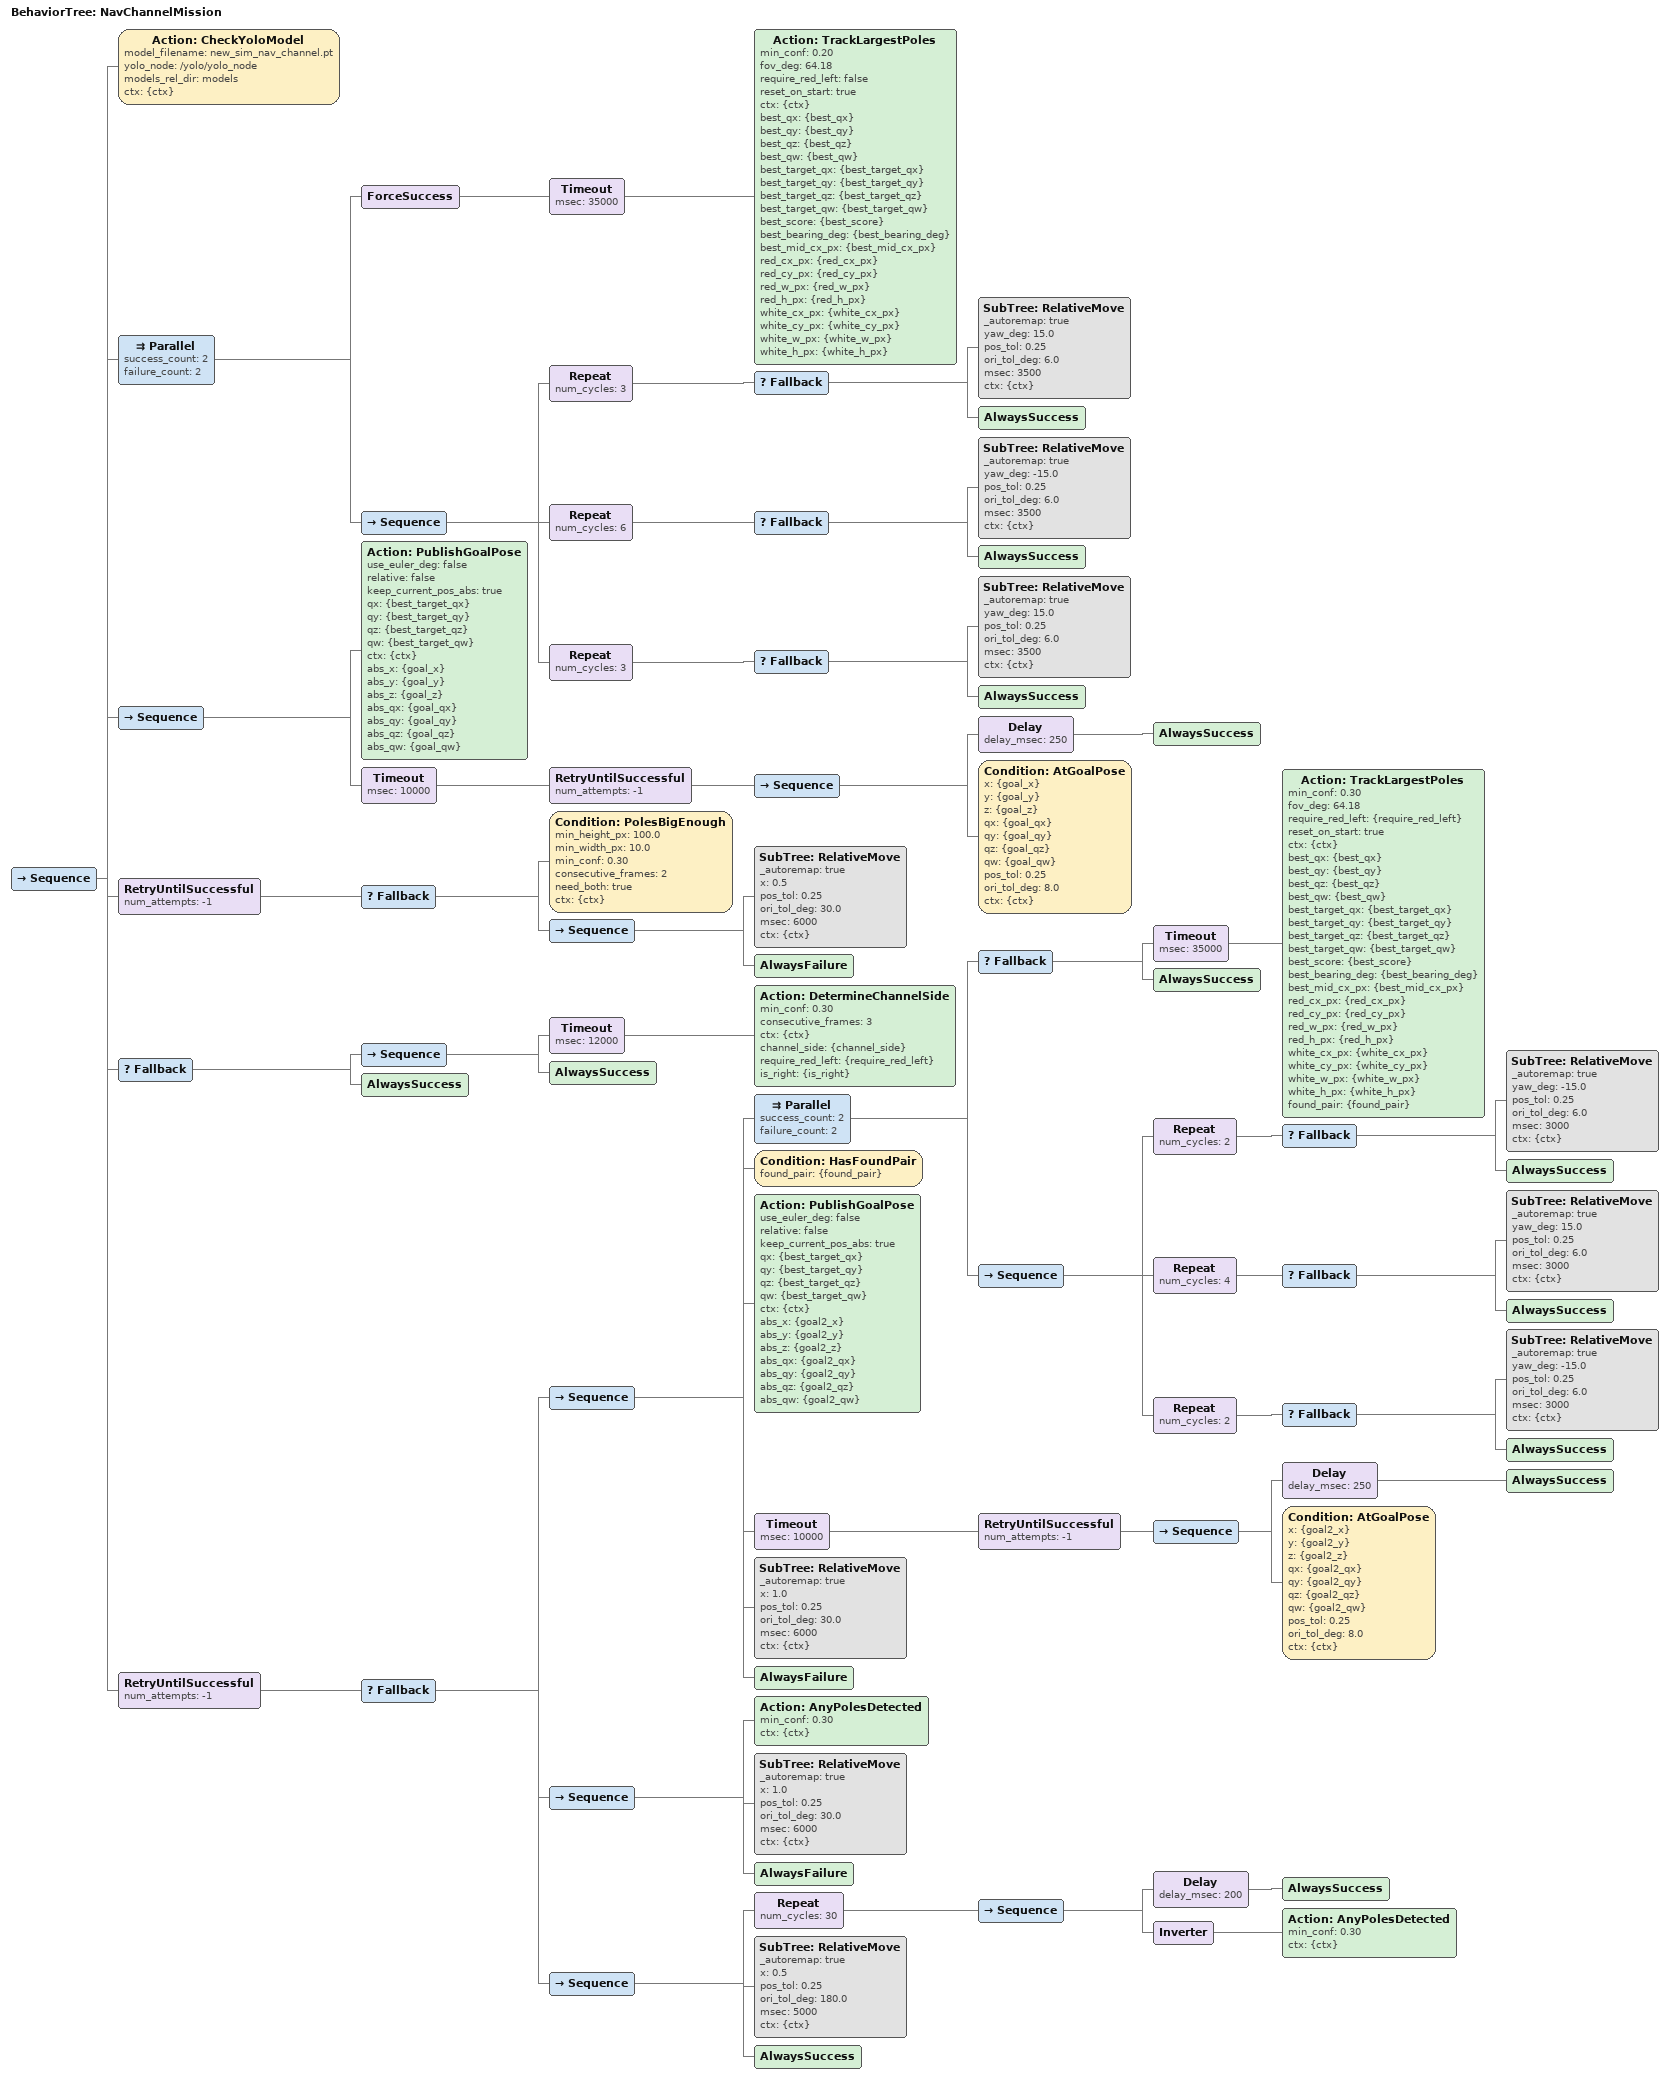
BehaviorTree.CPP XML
<root BTCPP_format="4" main_tree_to_execute="NavChannelMission">
    <BehaviorTree ID="NavChannelMission">
        <Sequence>

            <!-- 0)  Use correct YOLO model -->
            <Action ID="CheckYoloModel"
                    model_filename="new_sim_nav_channel.pt"
                    yolo_node="/yolo/yolo_node"
                    models_rel_dir="models"
                    ctx="{ctx}"/>

            <!-- 1) Survey +/-45 deg while tracking largest poles -->
            <Parallel success_count="2" failure_count="2">
                <!-- Tracking survey-->
                <ForceSuccess>
                    <Timeout msec="35000">
                        <Action ID="TrackLargestPoles"
                                min_conf="0.20" fov_deg="64.18" require_red_left="false"
                                reset_on_start="true" ctx="{ctx}"
                                best_qx="{best_qx}" best_qy="{best_qy}" best_qz="{best_qz}" best_qw="{best_qw}"
                                best_target_qx="{best_target_qx}" best_target_qy="{best_target_qy}"
                                best_target_qz="{best_target_qz}" best_target_qw="{best_target_qw}"
                                best_score="{best_score}" best_bearing_deg="{best_bearing_deg}" best_mid_cx_px="{best_mid_cx_px}"
                                red_cx_px="{red_cx_px}" red_cy_px="{red_cy_px}" red_w_px="{red_w_px}" red_h_px="{red_h_px}"
                                white_cx_px="{white_cx_px}" white_cy_px="{white_cy_px}" white_w_px="{white_w_px}" white_h_px="{white_h_px}"/>
                    </Timeout>
                </ForceSuccess>

                <!-- Sweeping motion-->
                <Sequence>
                    <Repeat num_cycles="3">
                        <Fallback>
                            <SubTree ID="RelativeMove" _autoremap="true"
                                yaw_deg="15.0" pos_tol="0.25" ori_tol_deg="6.0" msec="3500" ctx="{ctx}"/>
                            <AlwaysSuccess/>
                        </Fallback>
                    </Repeat>

                    <Repeat num_cycles="6">
                        <Fallback>
                            <SubTree ID="RelativeMove" _autoremap="true"
                                yaw_deg="-15.0" pos_tol="0.25" ori_tol_deg="6.0" msec="3500" ctx="{ctx}"/>
                            <AlwaysSuccess/>
                        </Fallback>
                    </Repeat>

                    <Repeat num_cycles="3">
                        <Fallback>
                            <SubTree ID="RelativeMove" _autoremap="true"
                                yaw_deg="15.0" pos_tol="0.25" ori_tol_deg="6.0" msec="3500" ctx="{ctx}"/>
                            <AlwaysSuccess/>
                        </Fallback>
                    </Repeat>
                </Sequence>
            </Parallel>

            <!-- Hone yaw to center R-W -->
            <Sequence>
                <Action ID="PublishGoalPose"
                    use_euler_deg="false" relative="false" keep_current_pos_abs="true"
                    qx="{best_target_qx}" qy="{best_target_qy}" qz="{best_target_qz}" qw="{best_target_qw}" ctx="{ctx}"
                    abs_x="{goal_x}" abs_y="{goal_y}" abs_z="{goal_z}"
                    abs_qx="{goal_qx}" abs_qy="{goal_qy}" abs_qz="{goal_qz}" abs_qw="{goal_qw}"/>

                <Timeout msec="10000">
                    <RetryUntilSuccessful num_attempts="-1">
                        <Sequence>
                            <Delay delay_msec="250"><AlwaysSuccess/></Delay>
                            <Condition ID="AtGoalPose"
                                        x="{goal_x}" y="{goal_y}" z="{goal_z}"
                                        qx="{goal_qx}" qy="{goal_qy}" qz="{goal_qz}" qw="{goal_qw}"
                                        pos_tol="0.25" ori_tol_deg="8.0" ctx="{ctx}"/>
                        </Sequence>
                    </RetryUntilSuccessful>
                </Timeout>
            </Sequence>

            <RetryUntilSuccessful num_attempts="-1">
                <Fallback>
                    <Condition ID="PolesBigEnough"
                            min_height_px="100.0"
                            min_width_px="10.0"
                            min_conf="0.30"
                            consecutive_frames="2"
                            need_both="true"
                            ctx="{ctx}"/>

                    <Sequence>
                        <SubTree ID="RelativeMove" _autoremap="true" x="0.5"
                            pos_tol="0.25" ori_tol_deg="30.0" msec="6000"
                            ctx="{ctx}"/>
                        <AlwaysFailure/>
                    </Sequence>
                </Fallback>
            </RetryUntilSuccessful>

            <!-- Decide channel side -->
            <Fallback>
                <Sequence>
                    <Timeout msec="12000">
                        <Action ID="DetermineChannelSide"
                                min_conf="0.30"
                                consecutive_frames="3"
                                ctx="{ctx}"
                                channel_side="{channel_side}"
                                require_red_left="{require_red_left}"
                                is_right="{is_right}"/>
                    </Timeout>
                    <AlwaysSuccess/>
                </Sequence>
                <AlwaysSuccess/>
            </Fallback>

            <RetryUntilSuccessful num_attempts="-1">
                <Fallback>

                    <Sequence>
                        <Parallel success_count="2" failure_count="2">
                            <Fallback>
                                <Timeout msec="35000">
                                    <Action ID="TrackLargestPoles"
                                        min_conf="0.30" fov_deg="64.18" require_red_left="{require_red_left}"
                                        reset_on_start="true" ctx="{ctx}"
                                        best_qx="{best_qx}" best_qy="{best_qy}" best_qz="{best_qz}" best_qw="{best_qw}"
                                        best_target_qx="{best_target_qx}" best_target_qy="{best_target_qy}"
                                        best_target_qz="{best_target_qz}" best_target_qw="{best_target_qw}"
                                        best_score="{best_score}" best_bearing_deg="{best_bearing_deg}" best_mid_cx_px="{best_mid_cx_px}"
                                        red_cx_px="{red_cx_px}" red_cy_px="{red_cy_px}" red_w_px="{red_w_px}" red_h_px="{red_h_px}"
                                        white_cx_px="{white_cx_px}" white_cy_px="{white_cy_px}" white_w_px="{white_w_px}" white_h_px="{white_h_px}"
                                        found_pair="{found_pair}"/>
                                </Timeout>
                                <AlwaysSuccess/>
                            </Fallback>

                            <!-- survey -->
                            <Sequence>
                                <!-- -30 degrees -->
                                <Repeat num_cycles="2">
                                    <Fallback>
                                        <SubTree ID="RelativeMove" _autoremap="true"
                                            yaw_deg="-15.0" pos_tol="0.25" ori_tol_deg="6.0" msec="3000" ctx="{ctx}"/>
                                        <AlwaysSuccess/>
                                    </Fallback>
                                </Repeat>
                                <!-- to +30 degrees total -->
                                <Repeat num_cycles="4">
                                    <Fallback>
                                        <SubTree ID="RelativeMove" _autoremap="true"
                                            yaw_deg="15.0" pos_tol="0.25" ori_tol_deg="6.0" msec="3000" ctx="{ctx}"/>
                                        <AlwaysSuccess/>
                                    </Fallback>
                                </Repeat>
                                <!-- back to center -->
                                <Repeat num_cycles="2">
                                    <Fallback>
                                        <SubTree ID="RelativeMove" _autoremap="true"
                                            yaw_deg="-15.0" pos_tol="0.25" ori_tol_deg="6.0" msec="3000" ctx="{ctx}"/>
                                        <AlwaysSuccess/>
                                    </Fallback>
                                </Repeat>
                            </Sequence>
                        </Parallel>

                        <!-- pair actually found -->
                        <Condition ID="HasFoundPair" found_pair="{found_pair}"/>

                        <!-- point at memorized midpoint (absolute yaw only) -->
                        <Action ID="PublishGoalPose"
                                use_euler_deg="false" relative="false" keep_current_pos_abs="true"
                                qx="{best_target_qx}" qy="{best_target_qy}" qz="{best_target_qz}" qw="{best_target_qw}" ctx="{ctx}"
                                abs_x="{goal2_x}" abs_y="{goal2_y}" abs_z="{goal2_z}"
                                abs_qx="{goal2_qx}" abs_qy="{goal2_qy}" abs_qz="{goal2_qz}" abs_qw="{goal2_qw}"/>

                        <Timeout msec="10000">
                            <RetryUntilSuccessful num_attempts="-1">
                                <Sequence>
                                    <Delay delay_msec="250"><AlwaysSuccess/></Delay>
                                    <Condition ID="AtGoalPose"
                                        x="{goal2_x}" y="{goal2_y}" z="{goal2_z}"
                                        qx="{goal2_qx}" qy="{goal2_qy}" qz="{goal2_qz}" qw="{goal2_qw}"
                                        pos_tol="0.25" ori_tol_deg="8.0" ctx="{ctx}"/>
                                </Sequence>
                            </RetryUntilSuccessful>
                        </Timeout>

                        <!-- forward 1 m then keep looping -->
                        <SubTree ID="RelativeMove" _autoremap="true"
                            x="1.0" pos_tol="0.25" ori_tol_deg="30.0" msec="6000" ctx="{ctx}"/>

                        <AlwaysFailure/>
                    </Sequence>

                    <!-- Poles exist but no valid pair: move 1 m and retry -->
                    <Sequence>
                        <Action ID="AnyPolesDetected" min_conf="0.30" ctx="{ctx}"/>
                        <SubTree ID="RelativeMove" _autoremap="true"
                            x="1.0" pos_tol="0.25" ori_tol_deg="30.0" msec="6000" ctx="{ctx}"/>
                        <AlwaysFailure/>
                    </Sequence>

                    <!-- No poles at all: nudge 0.5 m and SUCCESS -->
                    <Sequence>
                        <Repeat num_cycles="30">
                            <Sequence>
                                <Delay delay_msec="200"><AlwaysSuccess/></Delay>
                                    <Inverter>
                                        <Action ID="AnyPolesDetected" min_conf="0.30" ctx="{ctx}"/>
                                    </Inverter>
                            </Sequence>
                        </Repeat>

                        <SubTree ID="RelativeMove" _autoremap="true"
                            x="0.5" pos_tol="0.25" ori_tol_deg="180.0" msec="5000" ctx="{ctx}"/>

                        <AlwaysSuccess/>
                    </Sequence>

                </Fallback>
            </RetryUntilSuccessful>

        </Sequence>
    </BehaviorTree>
</root>
